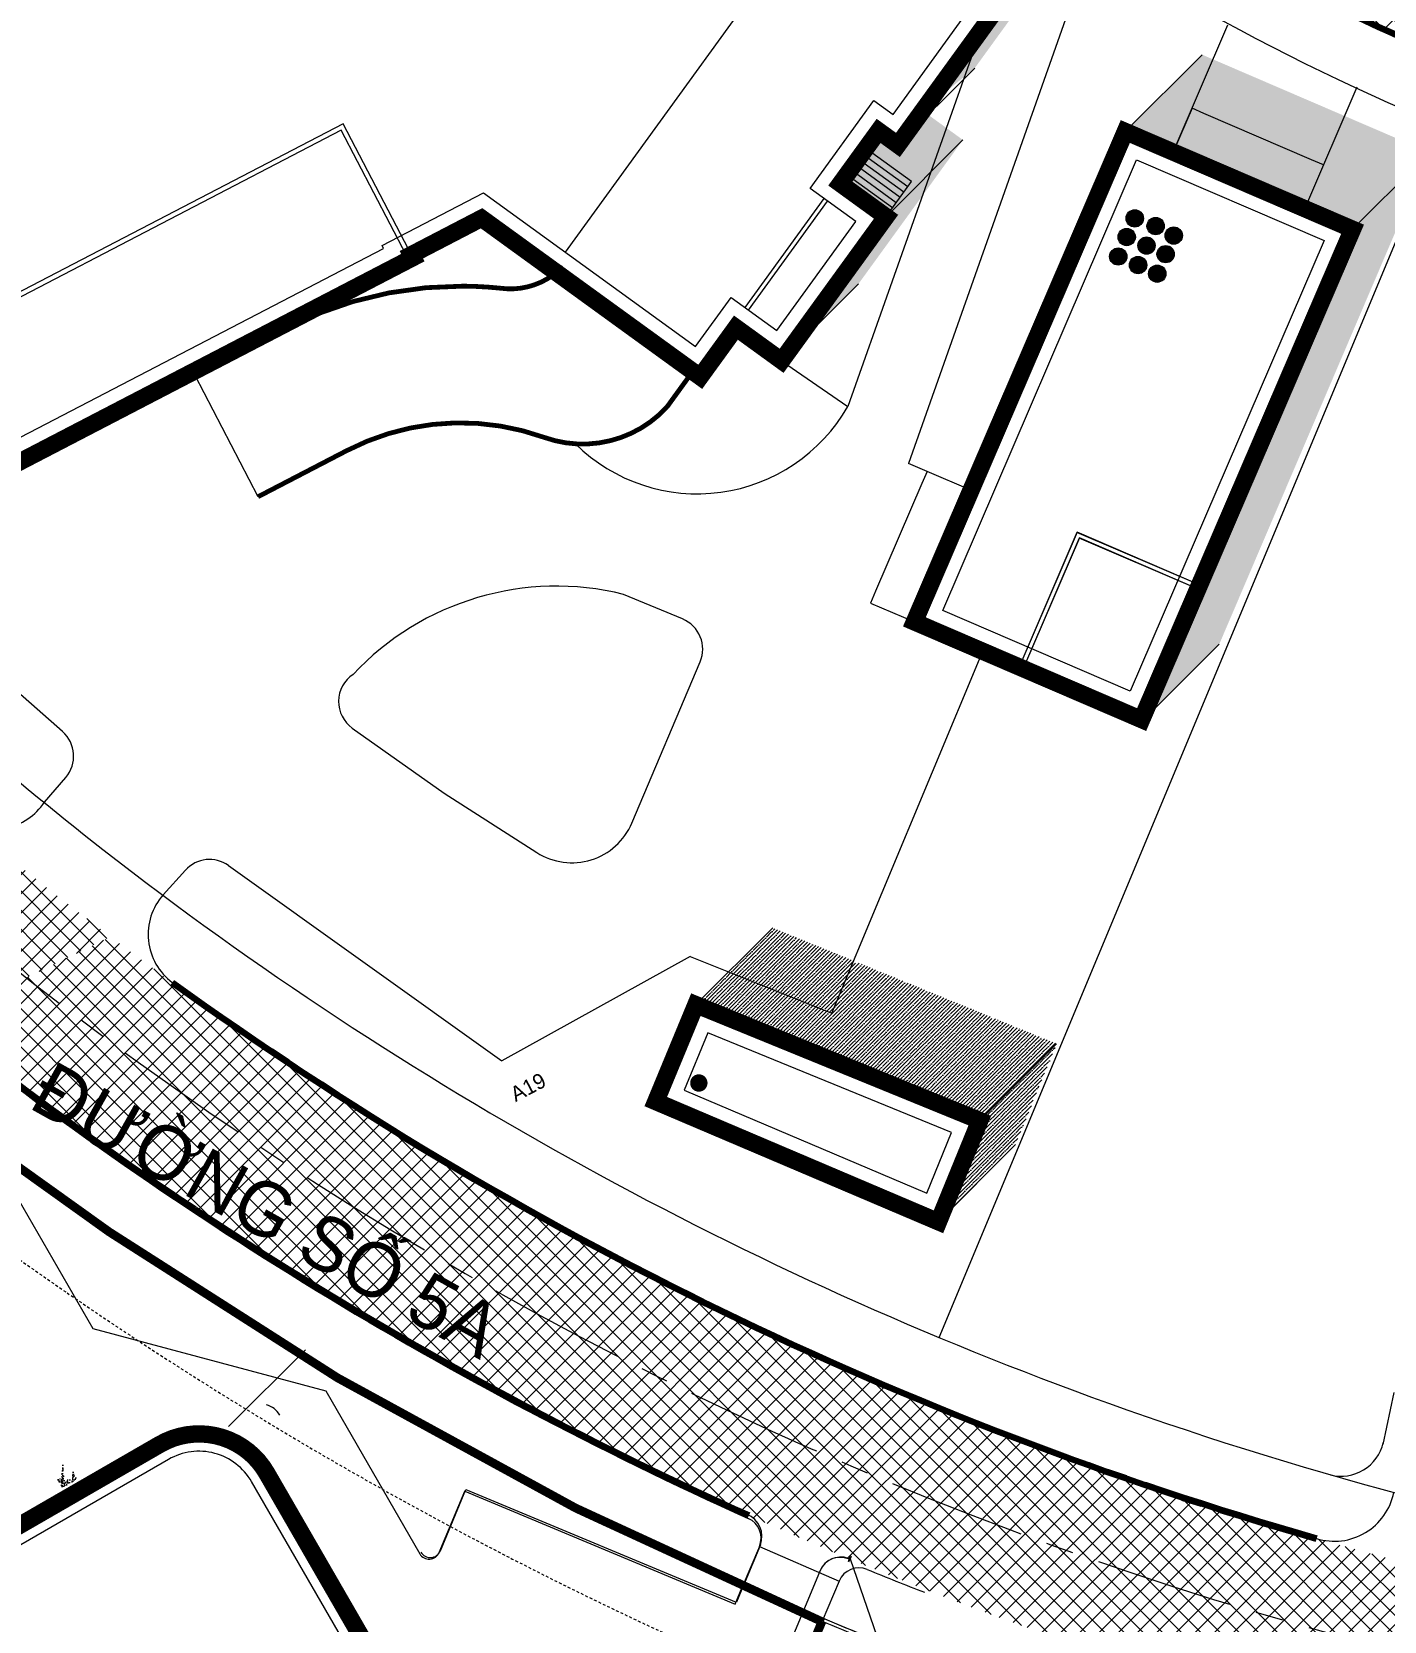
# Model space of a CAD drawing. Header units: millimetres. Extents: x 89040 to 596321, y -313033 to 2401191.
# Drawn here: x 595732.4 to 595794.7, y 1200256.9 to 1200330.2 of the extents above; entities that cross this region are included whole.
import ezdxf

# ---------------------------------------------------------------- set-up
doc = ezdxf.new("R2010")
doc.units = ezdxf.units.MM
doc.header["$MEASUREMENT"] = 0
doc.linetypes.add('CENTER', pattern=[50.8, 31.75, -6.35, 6.35, -6.35])
doc.linetypes.add('HIDDEN2', pattern=[0.1875, 0.125, -0.0625])
for name, color, linetype, lineweight in [('1', 8, 'Continuous', 13), ('2', 6, 'Continuous', 25), ('BL', 144, 'Continuous', 13), ('BONGDO', 251, 'Continuous', 9), ('CONGTRINH', 7, 'Continuous', 20), ('CONGTRINH2', 30, 'Continuous', 18), ('FVA_TXT1', 7, 'Continuous', 9), ('HATCH', 8, 'Continuous', 5), ('LEDUONG', 6, 'Continuous', 20), ('LONGDUONG', 4, 'Continuous', 90), ('NETTHAY', 6, 'Continuous', 15), ('tang cao', 7, 'Continuous', 5), ('TEXT', 7, 'Continuous', 25), ('THAY', 163, 'Continuous', 15), ('truc', 8, 'CENTER', 9)]:
    doc.layers.add(name, color=color, linetype=linetype, lineweight=lineweight)
doc.layers.add('DUONG NOI BO CONG TRINH', color=7, linetype='Continuous', lineweight=20, true_color=0x5e5e5e)
doc.styles.add('copper', font='')
doc.styles.add('FRANKO', font='VFRANKO.TTF')
doc.styles.get('copper').set_extended_font_data('CopperplateGothic')
pattern_1 = [(45, (27179.217, -3.7959), (-0.44194173824, 0.44194173824), []), (135, (27179.217, -3.7959), (-0.44194173824, -0.44194173824), [])]
pattern_2 = [(45, (594650.35277, 1198136.11867), (-0.176776695, 0.176776695), []), (45, (594650.52954, 1198136.11867), (-0.176776695, 0.176776695), [0.3125, -0.0625, 0, -0.0625])]

msp = doc.modelspace()

# ---------------------------------------------------------------- hatches: boundary and pattern name
at = {"layer": 'BONGDO'}
h = msp.add_hatch(dxfattribs=at)
h.set_pattern_fill('ANSI35', color=256, style=0)
h.set_pattern_definition(pattern_2)
h.paths.add_polyline_path([(595766.954, 1200315.024), (595770.494, 1200318.565), (595775.308, 1200325.203), (595773.456, 1200326.546), (595775.855, 1200328.512), (595780.493, 1200334.907), (595768.928, 1200343.294), (595767.768, 1200344.136), (595766.644, 1200344.951), (595763.739, 1200346.699), (595762.177, 1200347.322), (595760.946, 1200347.726), (595759.144, 1200348.015), (595757.23, 1200348.147), (595755.628, 1200348.051), (595754.384, 1200347.871), (595753.241, 1200347.612), (595751.506, 1200347.039), (595721.697, 1200331.642), (595719.84, 1200329.917), (595716.3, 1200326.376), (595747.965, 1200343.499), (595752.088, 1200344.511), (595758.637, 1200343.782), (595763.78, 1200340.92), (595774.262, 1200333.318), (595776.953, 1200331.367), (595772.315, 1200324.972), (595771.424, 1200325.617), (595769.957, 1200323.594), (595771.768, 1200321.662)])
h = msp.add_hatch(dxfattribs=at)
h.set_pattern_fill('ANSI35', color=256, style=0)
h.set_pattern_definition(pattern_2)
edge = h.paths.add_edge_path()
edge.add_line((595783.584, 1200298.426), (595787.124, 1200301.967))
edge.add_line((595787.124, 1200301.967), (595796.805, 1200324.626))
edge.add_line((595796.805, 1200324.626), (595786.333, 1200329.131))
edge.add_line((595786.333, 1200329.131), (595782.793, 1200325.59))
edge.add_line((595782.793, 1200325.59), (595793.265, 1200321.086))
edge.add_line((595793.265, 1200321.086), (595783.571, 1200298.422))
h = msp.add_hatch(dxfattribs=at)
h.set_pattern_fill('ANSI35', color=256, style=0)
h.set_pattern_definition(pattern_2)
edge = h.paths.add_edge_path()
edge.add_line((595774.183, 1200275.344), (595777.723, 1200278.884))
edge.add_line((595777.723, 1200278.884), (595779.628, 1200283.548))
edge.add_line((595779.628, 1200283.548), (595766.545, 1200288.892))
edge.add_line((595766.545, 1200288.892), (595763.005, 1200285.352))
edge.add_line((595763.005, 1200285.352), (595776.088, 1200280.008))
edge.add_line((595776.088, 1200280.008), (595774.117, 1200275.372))
at = {"layer": 'DUONG NOI BO CONG TRINH'}
h = msp.add_hatch(dxfattribs=at)
h.set_pattern_fill('NET', color=256, scale=5, angle=45, style=0)
h.set_pattern_definition(pattern_1)
h.paths.add_polyline_path([(595744.393, 1200398.322), (595738.959, 1200395.471, 0.040381), (595744.795, 1200379.92, -0.407493), (595742.503, 1200373.317), (595756.825, 1200380.462, -0.422144), (595750.06, 1200382.826, -0.042603)])
h.paths.add_polyline_path([(595768.121, 1200356.488, -0.506248), (595769.491, 1200364.43), (595754.595, 1200356.999, -0.34062), (595760.585, 1200355.823, 0.145583), (595810.307, 1200324.559), (595818.802, 1200328.685, -0.152448)])
h = msp.add_hatch(dxfattribs=at)
h.set_pattern_fill('NET', color=256, scale=5, angle=45, style=0)
h.set_pattern_definition(pattern_1)
h.paths.add_polyline_path([(595692.91, 1200348.577), (595692.534, 1200349.33, -0.28755), (595685.334, 1200353.845), (595680.127, 1200364.601), (595673.039, 1200360.882), (595678.258, 1200350.101, -0.410725), (595674.628, 1200339.457)])
h.paths.add_polyline_path([(595706.246, 1200332.88), (595684.429, 1200321.996, -0.366661), (595694.475, 1200319.536, 0.068449), (595728, 1200284.577), (595736.031, 1200288.479, -0.067963), (595703.461, 1200320.863, -0.470964)])
h = msp.add_hatch(dxfattribs=at)
h.set_pattern_fill('NET', color=256, scale=5, angle=45, style=0)
h.set_pattern_definition([(45, (594650.35277, 1198136.11867), (-0.44194174, 0.44194174), []), (135, (594650.35277, 1198136.11867), (-0.44194174, -0.44194174), [])])
h.paths.add_polyline_path([(595890.15, 1200253.917, -0.369483), (595902.066, 1200248.71), (595889.687, 1200274.272, -0.468839), (595883.337, 1200260.271, -0.232887), (595736.031, 1200288.479), (595728, 1200284.577, 0.246189)])
at = {"layer": 'HATCH'}
h = msp.add_hatch(dxfattribs=at)
h.set_pattern_fill('AR-SAND', color=8, scale=0.08, angle=-59.98512, style=0)
h.set_pattern_definition([(337.51488, (595663.62023, 1200316.66579), (0.13095338, 0.08147127), [0, -0.1216, 0, -0.136, 0, -0.13]), (307.51488, (595663.62023, 1200316.66579), (0.2663176, -0.0096587), [0, -0.0656, 0, -0.1096, 0, -0.042]), (267.51488, (595663.571, 1200316.75099), (0.12501372, -0.21549525), [0, -0.04, 0, -0.144, 0, -0.188]), (257.51488, (595663.571, 1200316.751), (0.1810972, -0.1731165), [0, -0.02, 0, -0.0944, 0, -0.108])])
edge = h.paths.add_edge_path()
edge.add_line((595734.471, 1200263.484), (595734.469, 1200263.49))
edge.add_ellipse((595734.13, 1200265.278), major_axis=(1.287, 1.287), ratio=1, start_angle=235.1569, end_angle=235.72903, ccw=False)
edge.add_line((595734.451, 1200263.487), (595734.45, 1200263.533))
edge.add_line((595734.45, 1200263.533), (595734.286, 1200263.916))
edge.add_line((595734.286, 1200263.916), (595734.24, 1200263.462))
edge.add_ellipse((595734.13, 1200265.278), major_axis=(-1.287, 1.287), ratio=1, start_angle=128.0022, end_angle=138.48081, ccw=False)
edge.add_line((595733.908, 1200263.472), (595733.821, 1200264.259))
edge.add_line((595733.821, 1200264.259), (595733.758, 1200263.497))
edge.add_ellipse((595734.13, 1200265.278), major_axis=(1.287, 1.287), ratio=1, start_angle=204.8577, end_angle=213.20019, ccw=False)
edge.add_line((595733.503, 1200263.57), (595733.783, 1200263.086))
edge.add_line((595733.783, 1200263.086), (595734.471, 1200263.484))
at = {"layer": 'tang cao'}
h = msp.add_hatch(color=256, dxfattribs=at)
edge = h.paths.add_edge_path()
edge.add_arc((595783.228, 1200321.587), 0.399, 66.60555, 426.60555)
h = msp.add_hatch(color=256, dxfattribs=at)
edge = h.paths.add_edge_path()
edge.add_arc((595784.191, 1200321.232), 0.399, 66.60555, 426.60555)
h = msp.add_hatch(color=256, dxfattribs=at)
edge = h.paths.add_edge_path()
edge.add_arc((595782.856, 1200320.728), 0.399, 66.60555, 426.60555)
h = msp.add_hatch(color=256, dxfattribs=at)
edge = h.paths.add_edge_path()
edge.add_arc((595785.023, 1200320.796), 0.399, 66.60555, 426.60555)
h = msp.add_hatch(color=256, dxfattribs=at)
edge = h.paths.add_edge_path()
edge.add_arc((595782.467, 1200319.829), 0.399, 66.60555, 426.60555)
h = msp.add_hatch(color=256, dxfattribs=at)
edge = h.paths.add_edge_path()
edge.add_arc((595783.77, 1200320.333), 0.399, 66.60555, 426.60555)
h = msp.add_hatch(color=256, dxfattribs=at)
edge = h.paths.add_edge_path()
edge.add_arc((595784.652, 1200319.937), 0.399, 66.60555, 426.60555)
h = msp.add_hatch(color=256, dxfattribs=at)
edge = h.paths.add_edge_path()
edge.add_arc((595783.381, 1200319.434), 0.399, 66.60555, 426.60555)
h = msp.add_hatch(color=256, dxfattribs=at)
edge = h.paths.add_edge_path()
edge.add_arc((595784.263, 1200319.038), 0.399, 66.60555, 426.60555)

# ---------------------------------------------------------------- linework, layer by layer
at = {"layer": '1'}
for p, q in [((595785.867, 1200326.663), (595784.998, 1200324.642)), ((595733.461, 1200262.579), (595733.586, 1200262.362)), ((595765.93, 1200260.375), (595765.142, 1200258.509)), ((595765.93, 1200260.375), (595769.602, 1200258.788)), ((595769.602, 1200258.788), (595768.82, 1200256.938))]:
    msp.add_line(p, q, dxfattribs=at)
for points in [[(595751.175, 1200260.105), (595752.353, 1200262.927), (595764.813, 1200257.721), (595765.142, 1200258.509, -0.042361), (595738.038, 1200273.477, -0.024812), (595723.462, 1200284.303), (595722.82, 1200281.91), (595726.971, 1200274.72), (595731.302, 1200277.22), (595735.222, 1200270.43), (595745.945, 1200267.556), (595750.28, 1200260.047, 0.620861), (595751.175, 1200260.105)], [(595721.4, 1200251.17), (595734.4, 1200228.653, 0.414214), (595739.318, 1200227.335), (595754.906, 1200236.335, 0.414213), (595756.224, 1200241.253), (595743.224, 1200263.77, 0.414214), (595738.306, 1200265.087), (595733.586, 1200262.362), (595733.586, 1200262.362), (595733.461, 1200262.579), (595738.181, 1200265.304, -0.414214), (595743.44, 1200263.895), (595749.94, 1200252.636), (595759.874, 1200248.489, -0.414214), (595760.412, 1200247.181), (595756.165, 1200237.01, -0.164364), (595755.743, 1200236.53), (595741.927, 1200228.552), (595739.641, 1200223.076), (595738.775, 1200222.576, -0.414214), (595737.409, 1200222.942), (595719.759, 1200253.513, -0.414214)], [(595738.181, 1200265.304, -0.414214), (595743.44, 1200263.895, -0.414214)], [(595738.306, 1200265.087, -0.414214), (595743.224, 1200263.77, -1)], [(595768.82, 1200256.938, 0.005314), (595772.383, 1200255.5, 0.005314)]]:
    msp.add_lwpolyline(points, format="xyb", dxfattribs=at)
msp.add_lwpolyline([(595743.224, 1200263.77, 0.414214), (595738.306, 1200265.087), (595722.718, 1200256.087, 0.414213), (595721.4, 1200251.17), (595734.4, 1200228.653, 0.414214), (595739.318, 1200227.335), (595754.906, 1200236.335, 0.414213), (595756.224, 1200241.253)], format="xyb", close=True, dxfattribs=at)
for points in [[(595733.461, 1200262.579), (595738.181, 1200265.304)], [(595743.44, 1200263.895), (595749.94, 1200252.636)]]:
    msp.add_lwpolyline(points, dxfattribs=at)
for centre, radius, start, end in [((595838.229, 1200423.813), 177.735, 231.28737, 245.81672), ((595765.009, 1200260.765), 1, 337.10095, 65.81672), ((595770.523, 1200258.399), 1, 67.74021, 157.09927), ((595838.229, 1200423.813), 177.735, 247.74021, 248.65581)]:
    msp.add_arc(centre, radius, start, end, dxfattribs=at)
at = {"layer": '2'}
for p, q in [((595772.27, 1200325.251), (595776.674, 1200331.322)), ((595772.315, 1200324.972), (595776.953, 1200331.367)), ((595776.072, 1200330.153), (595776.1, 1200330.133)), ((595772.27, 1200325.251), (595771.38, 1200325.897)), ((595772.315, 1200324.972), (595771.424, 1200325.617)), ((595771.489, 1200321.618), (595769.546, 1200323.027)), ((595771.768, 1200321.662), (595769.663, 1200323.189)), ((595771.885, 1200321.824), (595769.781, 1200323.351)), ((595749.801, 1200320.088), (595753.147, 1200321.826)), ((595749.893, 1200319.91), (595753.129, 1200321.592)), ((595763.205, 1200314.284), (595753.129, 1200321.592)), ((595763.161, 1200314.563), (595753.147, 1200321.826)), ((595766.909, 1200315.304), (595771.489, 1200321.618)), ((595766.954, 1200315.024), (595771.768, 1200321.662)), ((595766.954, 1200315.024), (595771.709, 1200321.581)), ((595764.849, 1200316.551), (595766.954, 1200315.024)), ((595764.966, 1200316.713), (595766.909, 1200315.304))]:
    msp.add_line(p, q, dxfattribs=at)
at = {"layer": '2', "linetype": 'Continuous'}
for p, q in [((595727.955, 1200308.343), (595749.962, 1200319.777)), ((595728.031, 1200308.631), (595749.666, 1200319.871))]:
    msp.add_line(p, q, dxfattribs=at)
msp.add_lwpolyline([(595778.142, 1200300.985), (595783.467, 1200298.685), (595786.005, 1200304.56)], dxfattribs=at)
at = {"layer": 'BL', "linetype": 'Continuous', "const_width": 0.22}
for points in [[(595739.924, 1200314.35), (595744.009, 1200316.472, -0.122139), (595752.287, 1200318.464, -0.024204), (595753.996, 1200318.369, 0.241403), (595756.875, 1200319.369)], [(595742.828, 1200308.759), (595746.914, 1200310.882, -0.208899), (595756.01, 1200311.495, 0.302273), (595761.672, 1200312.895), (595762.86, 1200314.534)]]:
    msp.add_lwpolyline(points, format="xyb", dxfattribs=at)
at = {"layer": 'BL', "linetype": 'Continuous'}
msp.add_lwpolyline([(595742.828, 1200308.759), (595739.924, 1200314.35)], dxfattribs=at)
at = {"layer": 'BONGDO'}
for p, q in [((595782.793, 1200325.59), (595786.333, 1200329.131)), ((595772.315, 1200324.972), (595775.855, 1200328.512)), ((595771.768, 1200321.662), (595775.308, 1200325.203)), ((595793.265, 1200321.086), (595796.805, 1200324.626)), ((595766.954, 1200315.024), (595770.494, 1200318.565)), ((595783.584, 1200298.426), (595787.124, 1200301.967)), ((595763.005, 1200285.352), (595766.545, 1200288.892)), ((595776.088, 1200280.008), (595779.628, 1200283.548)), ((595774.183, 1200275.344), (595777.723, 1200278.884)), ((595741.47, 1200265.91), (595745.01, 1200269.45))]:
    msp.add_line(p, q, dxfattribs=at)
at = {"layer": 'CONGTRINH', "const_width": 0.8}
for points in [[(595722.109, 1200312.574), (595724.981, 1200314.067), (595727.955, 1200308.343), (595749.962, 1200319.777), (595749.893, 1200319.91), (595753.129, 1200321.592), (595763.205, 1200314.284), (595764.849, 1200316.551), (595766.954, 1200315.024), (595771.768, 1200321.662), (595769.663, 1200323.189), (595771.424, 1200325.617), (595772.315, 1200324.972), (595776.953, 1200331.367), (595762.786, 1200341.641, 0.283938), (595746.54, 1200342.848), (595718.156, 1200328.102, 0.431516), (595716.246, 1200319.06)], [(595743.224, 1200263.77, 0.414214), (595738.306, 1200265.087), (595722.718, 1200256.087, 0.414213), (595721.4, 1200251.17), (595734.4, 1200228.653, 0.414214), (595739.318, 1200227.335), (595754.906, 1200236.335, 0.414213), (595756.224, 1200241.253)]]:
    msp.add_lwpolyline(points, format="xyb", close=True, dxfattribs=at)
msp.add_lwpolyline([(595782.793, 1200325.59), (595793.265, 1200321.086), (595783.545, 1200298.488), (595773.073, 1200302.992)], close=True, dxfattribs=at)
msp.add_lwpolyline([(595761.156, 1200280.885), (595774.183, 1200275.344), (595776.088, 1200280.008), (595763.005, 1200285.352), (595761.156, 1200280.885)], dxfattribs=at)
at = {"layer": 'CONGTRINH2'}
for p, q in [((595756.992, 1200320.025), (595768.675, 1200336.135)), ((595746.758, 1200325.944), (595725.638, 1200314.972)), ((595749.962, 1200319.777), (595746.758, 1200325.944)), ((595746.664, 1200325.648), (595725.74, 1200314.776)), ((595749.666, 1200319.871), (595746.664, 1200325.648)), ((595772.766, 1200323.039), (595770.661, 1200324.565)), ((595772.942, 1200323.281), (595770.837, 1200324.808)), ((595772.238, 1200322.31), (595770.133, 1200323.836)), ((595772.414, 1200322.553), (595770.309, 1200324.079)), ((595772.59, 1200322.796), (595770.485, 1200324.322)), ((595772.061, 1200322.067), (595769.957, 1200323.594)), ((595771.709, 1200321.581), (595772.942, 1200323.281)), ((595765.274, 1200317.478), (595768.914, 1200322.497)), ((595765.436, 1200317.36), (595769.076, 1200322.379))]:
    msp.add_line(p, q, dxfattribs=at)
for points in [[(595722.333, 1200313.818), (595725.408, 1200315.415), (595728.382, 1200309.692), (595748.614, 1200320.203), (595748.545, 1200320.336), (595753.216, 1200322.764), (595762.983, 1200315.681), (595764.627, 1200317.947), (595766.731, 1200316.421), (595770.371, 1200321.44), (595768.267, 1200322.966), (595771.202, 1200327.014), (595772.093, 1200326.368), (595775.556, 1200331.144), (595762.199, 1200340.831, 0.283938), (595747.001, 1200341.96), (595718.649, 1200327.231, 0.42629), (595717.033, 1200319.681)], [(595742.531, 1200263.37, 0.414214), (595738.706, 1200264.394), (595723.118, 1200255.394, 0.414213), (595722.093, 1200251.57), (595735.093, 1200229.053, 0.414214), (595738.918, 1200228.028), (595754.506, 1200237.028, 0.414213), (595755.531, 1200240.853)]]:
    msp.add_lwpolyline(points, format="xyb", close=True, dxfattribs=at)
for points in [[(595783.316, 1200324.277), (595791.951, 1200320.562), (595783.022, 1200299.801), (595774.387, 1200303.516)], [(595783.571, 1200298.422), (595786.268, 1200304.665), (595780.576, 1200307.123), (595777.88, 1200300.88)], [(595777.88, 1200300.88), (595783.584, 1200298.426), (595786.267, 1200304.665), (595780.563, 1200307.118)], [(595783.467, 1200298.685), (595786.005, 1200304.56), (595780.68, 1200306.86), (595778.142, 1200300.985)], [(595778.142, 1200300.985), (595783.48, 1200298.689), (595786.005, 1200304.56), (595780.668, 1200306.856)], [(595762.459, 1200281.417), (595773.641, 1200276.661), (595774.784, 1200279.46), (595763.548, 1200284.05)]]:
    msp.add_lwpolyline(points, close=True, dxfattribs=at)
at = {"layer": 'FVA_TXT1', "lineweight": 0, "const_width": 0.4}
msp.add_lwpolyline([(595762.964, 1200281.648, 1), (595763.318, 1200281.834, 1)], format="xyb", close=True, dxfattribs=at)
at = {"layer": 'HATCH', "linetype": 'Continuous'}
msp.add_line((595768.87, 1200257.011), (595767.955, 1200257.414), dxfattribs=at)
at = {"layer": 'LEDUONG'}
for p, q in [((595781.261, 1200334.229), (595772.796, 1200310.296)), ((595784.998, 1200324.642), (595787.522, 1200330.512)), ((595791.061, 1200322.034), (595793.474, 1200327.644)), ((595786.418, 1200326.426), (595785.867, 1200326.663)), ((595791.379, 1200324.292), (595786.418, 1200326.426)), ((595774.219, 1200270.008), (595797.464, 1200325.823)), ((595791.93, 1200324.055), (595791.379, 1200324.292)), ((595773.66, 1200309.924), (595772.796, 1200310.296)), ((595773.66, 1200309.924), (595773.423, 1200309.373)), ((595775.681, 1200309.055), (595773.66, 1200309.924)), ((595773.423, 1200309.373), (595771.289, 1200304.413)), ((595733.819, 1200297.934), (595723.232, 1200307.185)), ((595771.289, 1200304.413), (595771.052, 1200303.861)), ((595771.052, 1200303.861), (595773.073, 1200302.992)), ((595769.273, 1200284.955), (595776.225, 1200301.636)), ((595732.983, 1200294.684), (595733.968, 1200295.825)), ((595738.456, 1200290.409), (595739.482, 1200291.547)), ((595741.468, 1200291.763), (595754.067, 1200282.761)), ((595762.748, 1200287.574), (595754.067, 1200282.761)), ((595762.748, 1200287.574), (595769.273, 1200284.955)), ((595795.164, 1200267.474), (595794.66, 1200265.075)), ((595751.229, 1200260.177), (595752.404, 1200263)), ((595752.404, 1200263), (595764.867, 1200257.81)), ((595765.978, 1200260.45), (595765.192, 1200258.583)), ((595772.881, 1200251.819), (595770.135, 1200259.793)), ((595765.198, 1200258.597), (595764.87, 1200257.809))]:
    msp.add_line(p, q, dxfattribs=at)
for points in [[(595777.016, 1200352.231, 0.201496), (595846.391, 1200330.143, 0.085143), (595851.467, 1200331.25, 0.37847), (595854.505, 1200340.007), (595844.815, 1200360.045, 0.414629), (595838.135, 1200362.366), (595818.412, 1200352.809, -0.305241), (595810.91, 1200352.257), (595802.594, 1200355.191, -0.20053), (595799.733, 1200357.777), (595795.754, 1200366.23, 0.392301), (595789.447, 1200368.771), (595776.145, 1200362.162, 0.503368), (595774.733, 1200354.264), (595777.016, 1200352.231)], [(595841.164, 1200257.217, 0.066112), (595883.51, 1200263.508, 0.39349), (595887.278, 1200272.273), (595865.993, 1200316.291, 0.325987), (595858.513, 1200319.772, -0.061822), (595832.466, 1200317.912, -0.128219), (595781.485, 1200334.087, -0.062199), (595761.166, 1200350.739, 0.329586), (595755.31, 1200351.768), (595712.164, 1200330.244, 0.523822), (595710.36, 1200317.035, 0.052285), (595735.68, 1200292.499, 0.079337), (595782.022, 1200266.986, 0.090621), (595841.164, 1200257.217, -1.854915)], [(595667.143, 1200263.029, -0.242371), (595666.792, 1200272.079, 0.173404), (595674.97, 1200307.288, -0.346965), (595677.625, 1200313.014, 0.005334), (595684.735, 1200316.561, -0.310808), (595693.716, 1200315.296, 0.041402), (595715.888, 1200290.981, 0.113467), (595786.239, 1200250.86, 0.073896), (595840.18, 1200243.094, 0.068268), (595890.458, 1200250.876, -0.368178), (595898.916, 1200248.196), (595925.735, 1200193.103, -0.401898), (595923.09, 1200183.738), (595833.254, 1200140.969, -0.00833), (595780.988, 1200151.141, -0.142496), (595715.894, 1200183.656), (595697.932, 1200206.096, -0.009707), (595667.143, 1200263.029, 28.66495)]]:
    msp.add_lwpolyline(points, format="xyb", dxfattribs=at)
for points in [[(595776.14, 1200330.246), (595770.009, 1200312.914)], [(595766.954, 1200315.024), (595770.009, 1200312.914)], [(595768.727, 1200259.269), (595737.402, 1200184.006), (595735.094, 1200184.966), (595733.303, 1200180.662), (595718.569, 1200186.794)], [(595768.914, 1200257.052), (595732.509, 1200169.86)]]:
    msp.add_lwpolyline(points, dxfattribs=at)
msp.add_lwpolyline([(595763.199, 1200301.156, 0.415767), (595762.395, 1200303.125), (595759.673, 1200304.26, 0.271819), (595747.206, 1200300.568, 0.525415), (595747.17, 1200298.097), (595751.399, 1200295.092), (595755.677, 1200292.361, 0.464359), (595760.054, 1200293.72)], format="xyb", close=True, dxfattribs=at)
for centre, radius, start, end in [((595763.068, 1200316.898), 8.004, 225.43459, 330.1407), ((595732.832, 1200296.805), 1.5, 319.21916, 48.85306), ((595730.724, 1200296.151), 2.694, 233.50644, 326.99077), ((595740.596, 1200290.542), 1.5, 54.45651, 137.96922), ((595740.512, 1200288.585), 2.749, 138.4209, 233.44314), ((595838.323, 1200423.928), 180.735, 230.55426, 246.14027), ((595742.961, 1200265.94), 1, 30.01488, 75.01488), ((595764.95, 1200260.839), 1.099, 339.2636, 68.12709), ((595750.767, 1200260.369), 0.5, 210.06488, 337.40305), ((595769.688, 1200258.841), 1.052, 64.889, 155.99682), ((595838.323, 1200423.928), 180.735, 247.09128, 248.27787)]:
    msp.add_arc(centre, radius, start, end, dxfattribs=at)
for centre, major_axis, ratio, start_param, end_param in [((595792.737, 1200265.622), (-1.414, 1.414), 1, 2.110869, 3.693806), ((595792.439, 1200263.408), (1.592, 2.289), 0.995447, 3.447397, 5.125553)]:
    msp.add_ellipse(centre, major_axis=major_axis, ratio=ratio, start_param=start_param, end_param=end_param, dxfattribs=at)
at = {"layer": 'LONGDUONG'}
for centre, radius, start, end in [((595837.996, 1200423.767), 97, 228.45986, 276.62253), ((595837.996, 1200423.767), 103, 238.15257, 262.46456), ((595838.323, 1200423.928), 169.735, 234.13351, 254.02431), ((595838.323, 1200423.928), 177.735, 230.72985, 245.7918), ((595838.323, 1200423.928), 177.735, 247.41003, 247.44005)]:
    msp.add_arc(centre, radius, start, end, dxfattribs=at)
at = {"layer": 'NETTHAY', "linetype": 'HIDDEN2', "const_width": 0.4}
msp.add_lwpolyline([(595719.92, 1200287.293, -0.050438), (595694.642, 1200314.091, 0.359796), (595684.712, 1200316.395), (595677.602, 1200312.848, 0.317837), (595674.871, 1200307.761), (595674.238, 1200290.331), (595668.178, 1200273.975, 0.129629), (595666.886, 1200269.1, 0.169232), (595668.166, 1200264.221, -0.020191), (595682.916, 1200237.533, 0.026335), (595691.584, 1200222.295, -0.010585), (595702.831, 1200203.896, 0.042123), (595712.612, 1200189.952, 0.011629), (595723.002, 1200178.086, 0.051017), (595732.416, 1200169.746), (595768.812, 1200256.918, -0.051263), (595735.966, 1200274.882, -0.027726)], format="xyb", close=True, dxfattribs=at)
at = {"layer": 'NETTHAY', "linetype": 'HIDDEN2'}
msp.add_lwpolyline([(595717.683, 1200284.71, -0.050447), (595691.929, 1200312.013, 0.360103), (595686.237, 1200313.337), (595679.127, 1200309.79, 0.352438), (595678.299, 1200307.987), (595677.633, 1200289.658), (595671.276, 1200272.5, 0.144836), (595670.304, 1200268.957, 0.181044), (595671.04, 1200266.071, -0.017928), (595687.971, 1200235.599, 0.034332), (595694.461, 1200224.138, -0.010585), (595705.784, 1200205.616, 0.042123), (595715.235, 1200192.143, 0.011627), (595725.519, 1200180.398, 0.032386), (595730.982, 1200175.182), (595764.358, 1200255.118, -0.046682), (595734.028, 1200272.068, -0.027726)], format="xyb", close=True, dxfattribs=at)
at = {"layer": 'NETTHAY'}
msp.add_lwpolyline([(595743.051, 1200263.67, 0.414214), (595738.406, 1200264.914), (595722.818, 1200255.914, 0.414213), (595721.573, 1200251.27), (595734.573, 1200228.753, 0.414214), (595739.218, 1200227.508), (595754.806, 1200236.508, 0.414213), (595756.051, 1200241.153)], format="xyb", close=True, dxfattribs=at)
msp.add_lwpolyline([(595743.44, 1200263.895, 0.414214), (595738.181, 1200265.304)], format="xyb", dxfattribs=at)
at = {"layer": 'tang cao'}
for centre in [(595783.228, 1200321.587), (595784.191, 1200321.232), (595782.856, 1200320.728), (595785.023, 1200320.796), (595782.467, 1200319.829), (595783.77, 1200320.333), (595784.652, 1200319.937), (595783.381, 1200319.434), (595784.263, 1200319.038)]:
    msp.add_circle(centre, 0.399, dxfattribs=at)
at = {"layer": 'THAY'}
msp.add_arc((595769.648, 1200258.881), 1, 67.80509, 157.16416, dxfattribs=at)
at = {"layer": 'truc', "color": 171, "ltscale": 0.2}
for centre, radius, start, end in [((595837.996, 1200423.767), 100, 120.37146, 14.82205), ((595837.223, 1200420.502), 170.179, 209.86484, 297.04293)]:
    msp.add_arc(centre, radius, start, end, dxfattribs=at)

# ---------------------------------------------------------------- texts
at = {"layer": 'FVA_TXT1', "lineweight": 0, "style": 'copper', "oblique": 360}
msp.add_text('A19', height=0.7, rotation=27.75059, dxfattribs=at).set_placement((595754.697, 1200280.852))
at = {"layer": 'TEXT', "style": 'FRANKO'}
msp.add_text('ÑÖÔØNG SOÁ 5A', height=2.5, rotation=330.80544, dxfattribs=at).set_placement((595732.182, 1200280.64))

doc.saveas('drawing.dxf')
